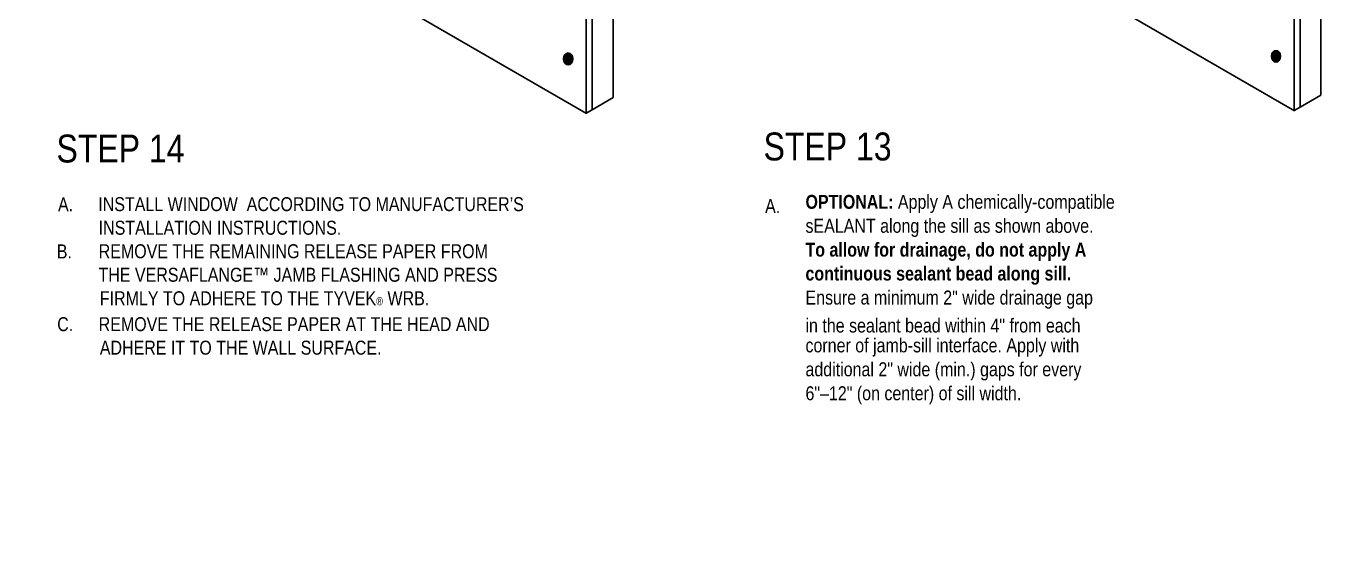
# Model space of a CAD drawing. Header units: inches. Extents: x -20.7 to 76.3, y -55.2 to 19.1.
# Drawn here: x 0.08 to 14.82, y -38.15 to -32.46 of the extents above; entities that cross this region are included whole.
import ezdxf

# ---------------------------------------------------------------- set-up
doc = ezdxf.new("R2010")
doc.units = ezdxf.units.IN
doc.header["$MEASUREMENT"] = 0
for name, color, linetype, lineweight in [('.ATI-TEXT', 7, 'Continuous', 0), ('G-ANNO-TTLB', 7, 'Continuous', 0), ('TYVEK', 7, 'Continuous', 0), ('wall scratch', 7, 'Continuous', 0)]:
    doc.layers.add(name, color=color, linetype=linetype, lineweight=lineweight)

# ---------------------------------------------------------------- blocks, each defined once
blk = doc.blocks.new('Block_83')
at = {"layer": 'TYVEK', "color": 1, "lineweight": 25, "true_color": 0xff0000}
for points in [[(2.684, -34.185)], [(2.684, -34.47)]]:
    blk.add_lwpolyline(points, dxfattribs=at)
blk = doc.blocks.new('Block_466')
at = {"layer": '.ATI-TEXT', "char_height": 0.2, "attachment_point": 7}
for s, insert in [('\\C18;\\c0;\\FArial Narrow|b0|i0|c1;\\H0.156250;\\W1.000000;A.', (0.439, -34.533)), ('\\C18;\\c0;\\FArial Narrow|b0|i0|c1;\\H0.156250;\\W1.000000;INSTALL WINDOW  ACCORDING TO MANUFACTURER’S', (0.89, -34.533)), ('\\C18;\\c0;\\FArial Narrow|b0|i0|c1;\\H0.156250;\\W1.000000;INSTALLATION INSTRUCTIONS.', (0.894, -34.797)), ('\\C18;\\c0;\\FArial Narrow|b0|i0|c1;\\H0.156250;\\W1.000000;B.', (0.425, -35.06)), ('\\C18;\\c0;\\FArial Narrow|b0|i0|c1;\\H0.156250;\\W1.000000;REMOVE THE REMAINING RELEASE PAPER FROM', (0.894, -35.06)), ('\\C18;\\c0;\\FArial Narrow|b0|i0|c1;\\H0.156250;\\W1.000000;THE VERSAFLANGE™ JAMB FLASHING AND PRESS ', (0.892, -35.323)), ('\\C18;\\c0;\\FArial Narrow|b0|i0|c1;\\H0.156250;\\W1.000000;FIRMLY TO ADHERE TO THE TYVEK\\H0.091094;®\\H0.156250; WRB.', (0.907, -35.586)), ('\\C18;\\c0;\\FArial Narrow|b0|i0|c1;\\H0.156250;\\W1.000000;C.', (0.43, -35.876)), ('\\C18;\\c0;\\FArial Narrow|b0|i0|c1;\\H0.156250;\\W1.000000;REMOVE THE RELEASE PAPER AT THE HEAD AND', (0.894, -35.876)), ('\\C18;\\c0;\\FArial Narrow|b0|i0|c1;\\H0.156250;\\W1.000000;ADHERE IT TO THE WALL SURFACE.', (0.907, -36.139))]:
    blk.add_mtext(s, dxfattribs=dict(at, insert=insert))
blk = doc.blocks.new('Block_470')
at = {"layer": '.ATI-TEXT', "char_height": 0.2, "attachment_point": 7}
for s, insert in [('\\C18;\\c0;\\FArial Narrow|b0|i0|c1;\\H0.156250;\\W1.000000;A.', (8.352, -34.552)), ('\\C18;\\c0;\\FArial Narrow Bold|b1|i0|c1;\\H0.156250;\\W1.000000;OPTIONAL:\\FArial Narrow|b0|i0|c1; Apply A chemically-compatible', (8.804, -34.552)), ('\\C18;\\c0;\\FArial Narrow|b0|i0|c1;\\H0.156250;\\W1.000000;sEALANT along the sill as shown above.', (8.804, -34.82)), ('\\C18;\\c0;\\FArial Narrow Bold|b1|i0|c1;\\H0.156250;\\W1.000000;To allow for drainage, do not apply A ', (8.804, -35.088)), ('\\C18;\\c0;\\FArial Narrow Bold|b1|i0|c1;\\H0.156250;\\W1.000000;continuous sealant bead along sill.', (8.804, -35.355)), ('\\C18;\\c0;\\FArial Narrow|b0|i0|c1;\\H0.156250;\\W1.000000;Ensure a minimum 2" wide drainage gap ', (8.804, -35.623)), ('\\C18;\\c0;\\FArial Narrow|b0|i0|c1;\\H0.156250;\\W1.000000;in the sealant bead within 4" from each', (8.804, -35.891)), ('\\C18;\\c0;\\FArial Narrow|b0|i0|c1;\\H0.156250;\\W1.000000;corner of jamb-sill interface. Apply with', (8.804, -36.158)), ('\\C18;\\c0;\\FArial Narrow|b0|i0|c1;\\H0.156250;\\W1.000000;additional 2" wide (min.) gaps for every ', (8.804, -36.426)), ('\\C18;\\c0;\\FArial Narrow|b0|i0|c1;\\H0.156250;\\W1.000000;6"–12" (on center) of sill width.', (8.804, -36.694))]:
    blk.add_mtext(s, dxfattribs=dict(at, insert=insert))

msp = doc.modelspace()

# ---------------------------------------------------------------- hatches: boundary and pattern name
at = {"layer": 'G-ANNO-TTLB', "true_color": 0xff00ff, "transparency": 33554687}
h = msp.add_hatch(color=6, dxfattribs=at)
edge = h.paths.add_edge_path()
edge.add_spline(control_points=[(20.038, -55.214), (20.038, -55.214), (-20.65, -55.214), (-20.65, -55.214), (-20.65, -55.214), (-20.65, -21.089), (-20.65, -21.089), (-20.65, -21.089), (20.038, -21.089), (20.038, -21.089), (20.038, -21.089), (20.038, -55.214), (20.038, -55.214)], knot_values=[0, 0, 0, 0, 1, 1, 1, 2, 2, 2, 3, 3, 3, 4, 4, 4, 4], degree=3, periodic=0)
edge = h.paths.add_edge_path()
edge.add_spline(control_points=[(-20.525, -21.214), (-20.525, -21.214), (-20.525, -55.089), (-20.525, -55.089), (-20.525, -55.089), (19.913, -55.089), (19.913, -55.089), (19.913, -55.089), (19.913, -21.214), (19.913, -21.214), (19.913, -21.214), (-20.525, -21.214), (-20.525, -21.214)], knot_values=[0, 0, 0, 0, 1, 1, 1, 2, 2, 2, 3, 3, 3, 4, 4, 4, 4], degree=3, periodic=0)
edge.add_line((-20.525, -21.214), (-20.525, -21.214))
at = {"layer": 'TYVEK', "true_color": 0x003b71, "transparency": 33554687}
h = msp.add_hatch(color=156, dxfattribs=at)
h.dxf.hatch_style = 2
edge = h.paths.add_edge_path()
edge.add_ellipse((6.148, -32.827), major_axis=(0, 0.0664), ratio=0.766948, start_angle=0, end_angle=360)
h = msp.add_hatch(color=156, dxfattribs=at)
h.dxf.hatch_style = 2
edge = h.paths.add_edge_path()
edge.add_ellipse((14.07, -32.798), major_axis=(0, 0.0664), ratio=0.766948, start_angle=0, end_angle=360)

# ---------------------------------------------------------------- linework, layer by layer
at = {"layer": 'G-ANNO-TTLB'}
for points in [[(20.038, -55.214), (20.038, -55.214), (-20.65, -55.214), (-20.65, -55.214), (-20.65, -55.214), (-20.65, -21.089), (-20.65, -21.089), (-20.65, -21.089), (20.038, -21.089), (20.038, -21.089), (20.038, -21.089), (20.038, -55.214), (20.038, -55.214)], [(-20.525, -21.214), (-20.525, -21.214), (-20.525, -55.089), (-20.525, -55.089), (-20.525, -55.089), (19.913, -55.089), (19.913, -55.089), (19.913, -55.089), (19.913, -21.214), (19.913, -21.214), (19.913, -21.214), (-20.525, -21.214), (-20.525, -21.214)]]:
    msp.add_open_spline(points, degree=3, knots=[0, 0, 0, 0, 1, 1, 1, 2, 2, 2, 3, 3, 3, 4, 4, 4, 4], dxfattribs=at)
at = {"layer": 'TYVEK', "color": 33, "lineweight": 25, "true_color": 0xcc9966}
for p, q in [((6.65, -33.261), (6.65, -27.366)), ((14.572, -33.232), (14.572, -27.336)), ((6.65, -33.261), (6.416, -33.396)), ((14.572, -33.232), (14.339, -33.367))]:
    msp.add_line(p, q, dxfattribs=at)
at = {"layer": 'TYVEK', "color": 18, "lineweight": 25, "true_color": 0x000000}
for p, q in [((6.349, -27.539), (6.349, -33.435)), ((14.272, -27.51), (14.272, -33.405)), ((2.62, -31.278), (6.354, -33.44)), ((10.542, -31.248), (14.277, -33.41))]:
    msp.add_line(p, q, dxfattribs=at)
at = {"layer": 'TYVEK', "color": 2, "lineweight": 25, "true_color": 0xffff00}
for p, q in [((6.416, -33.396), (6.416, -27.501)), ((14.339, -33.367), (14.339, -27.471)), ((6.349, -33.435), (6.416, -33.396)), ((14.272, -33.405), (14.339, -33.367))]:
    msp.add_line(p, q, dxfattribs=at)
at = {"layer": 'TYVEK', "color": 252, "lineweight": 25, "true_color": 0x848484}
for p, q in [((6.349, -33.435), (6.349, -28.342)), ((14.272, -33.405), (14.272, -28.312)), ((6.134, -32.827), (6.161, -32.827)), ((6.148, -32.81), (6.148, -32.844)), ((14.057, -32.797), (14.084, -32.797)), ((14.07, -32.78), (14.07, -32.814))]:
    msp.add_line(p, q, dxfattribs=at)
at = {"layer": 'TYVEK', "color": 1, "lineweight": 25, "true_color": 0xff0000}
for points in [[(7.286, -32.68)], [(7.289, -32.673)]]:
    msp.add_lwpolyline(points, dxfattribs=at)
at = {"layer": 'TYVEK', "color": 252, "lineweight": 25, "true_color": 0x848484}
msp.add_lwpolyline([(13.48, -34.879)], dxfattribs=at)
at = {"layer": 'TYVEK', "color": 18, "lineweight": 25, "true_color": 0x000000}
for centre in [(6.148, -32.827), (14.07, -32.798)]:
    msp.add_ellipse(centre, major_axis=(0, 0.0664), ratio=0.766948, dxfattribs=at)
at = {"layer": 'TYVEK', "color": 252, "lineweight": 25, "true_color": 0x848484}
for centre in [(6.148, -32.827), (14.07, -32.797)]:
    msp.add_ellipse(centre, major_axis=(0, 0.0171), ratio=0.788846, dxfattribs=at)
at = {"layer": 'wall scratch', "color": 33, "lineweight": 25, "true_color": 0xcc9966}
msp.add_line((6.65, -33.261), (6.416, -33.396), dxfattribs=at)
at = {"layer": 'wall scratch', "color": 2, "lineweight": 25, "true_color": 0xffff00}
for p, q in [((6.411, -33.401), (6.344, -33.44)), ((6.416, -33.396), (6.349, -33.435))]:
    msp.add_line(p, q, dxfattribs=at)

# ---------------------------------------------------------------- block references
at = {"layer": '.ATI-TEXT'}
for name in ['Block_466', 'Block_470']:
    msp.add_blockref(name, (0, 0), dxfattribs=at)
at = {"layer": 'TYVEK'}
msp.add_blockref('Block_83', (0, 0), dxfattribs=at)

# ---------------------------------------------------------------- texts
at = {"layer": '.ATI-TEXT', "char_height": 0.2, "attachment_point": 7}
for s, insert in [('\\C18;\\c0;\\FArial Narrow|b0|i0|c1;\\H0.312500;\\W1.000000;STEP 14', (0.422, -33.991)), ('\\C18;\\c0;\\FArial Narrow|b0|i0|c1;\\H0.312500;\\W1.000000;STEP 13', (8.335, -33.968))]:
    msp.add_mtext(s, dxfattribs=dict(at, insert=insert))

doc.saveas('drawing.dxf')
